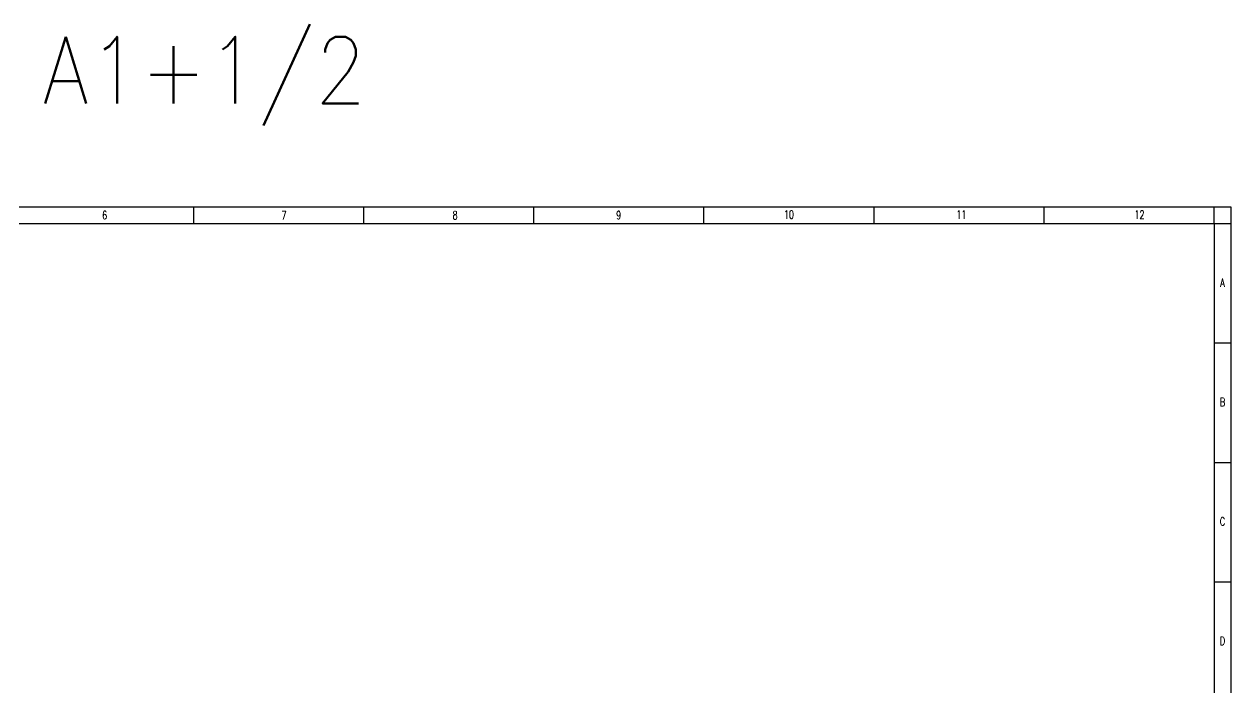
# Model space of a CAD drawing. Header units: inches. Extents: x 6 to 109360, y -14990 to 740552.
# Drawn here: x 542 to 1267, y -6768 to -6369 of the extents above; entities that cross this region are included whole.
import ezdxf
from ezdxf.enums import TextEntityAlignment as Align

# ---------------------------------------------------------------- set-up
doc = ezdxf.new("R2010")
doc.units = ezdxf.units.IN
doc.header["$MEASUREMENT"] = 0
doc.layers.add('图框', color=4, linetype='Continuous')
doc.styles.add('HZ', font='txt_____.ttf', dxfattribs={"width": 0.7, "bigfont": 'HZTXT'})

# ---------------------------------------------------------------- blocks, each defined once
blk = doc.blocks.new('*U24')
at = {"layer": '图框'}
blk.add_line((0, -5), (0, 5), dxfattribs=at)
blk = doc.blocks.new('*U25')
at = {"color": 0, "linetype": 'ByBlock', "lineweight": -2, "transparency": 16777216}
for p in [(613.002, 0), (715.169, 0), (817.336, 0), (919.503, 0), (1021.67, 0), (1123.837, 0)]:
    blk.add_blockref('*U24', p, dxfattribs=at)

msp = doc.modelspace()

# ---------------------------------------------------------------- linework, layer by layer
at = {"layer": '图框'}
for p, q in [((6.21035, -6478.88853), (1267.21035, -6478.88853)), ((1257.21035, -6488.88853), (1257.21035, -6478.88853)), ((1267.21035, -6478.88853), (1267.21035, -7072.88853)), ((1257.21035, -6488.88853), (1267.21035, -6488.88853)), ((1257.21035, -6560.63853), (1267.21035, -6560.63853)), ((1257.21035, -6632.38853), (1267.21035, -6632.38853)), ((1257.21035, -6704.13853), (1267.21035, -6704.13853))]:
    msp.add_line(p, q, dxfattribs=at)
at = {"layer": '图框', "color": 1}
for p, q in [((31.21035, -6488.88853), (1257.21035, -6488.88853)), ((1257.21035, -6488.88853), (1257.21035, -7062.88853))]:
    msp.add_line(p, q, dxfattribs=at)

# ---------------------------------------------------------------- block references
at = {"linetype": 'Continuous'}
msp.add_blockref('*U25', (31.21035, -6483.88853), dxfattribs=at)

# ---------------------------------------------------------------- texts
at = {"color": 0, "style": 'HZ', "width": 0.9}
msp.add_text('A1+1/2', height=40, dxfattribs=at).set_placement((650.61524, -6416.69836), align=Align.CENTER)
at = {"layer": '图框', "style": 'HZ', "width": 0.7}
for s, p in [('6', (590.70094, -6486.34729)), ('7', (698.40855, -6486.38853)), ('8', (801.21242, -6486.38853)), ('9', (899.48927, -6486.34353)), ('10', (1001.75336, -6485.99486)), ('11', (1105.33859, -6485.99486)), ('12', (1212.32987, -6485.99486)), ('A', (1262.17115, -6526.88249)), ('B', (1262.17115, -6598.63249)), ('C', (1262.17115, -6670.38249)), ('D', (1262.17115, -6742.13249))]:
    msp.add_text(s, height=5, dxfattribs=at).set_placement(p, align=Align.CENTER)

doc.saveas('drawing.dxf')
